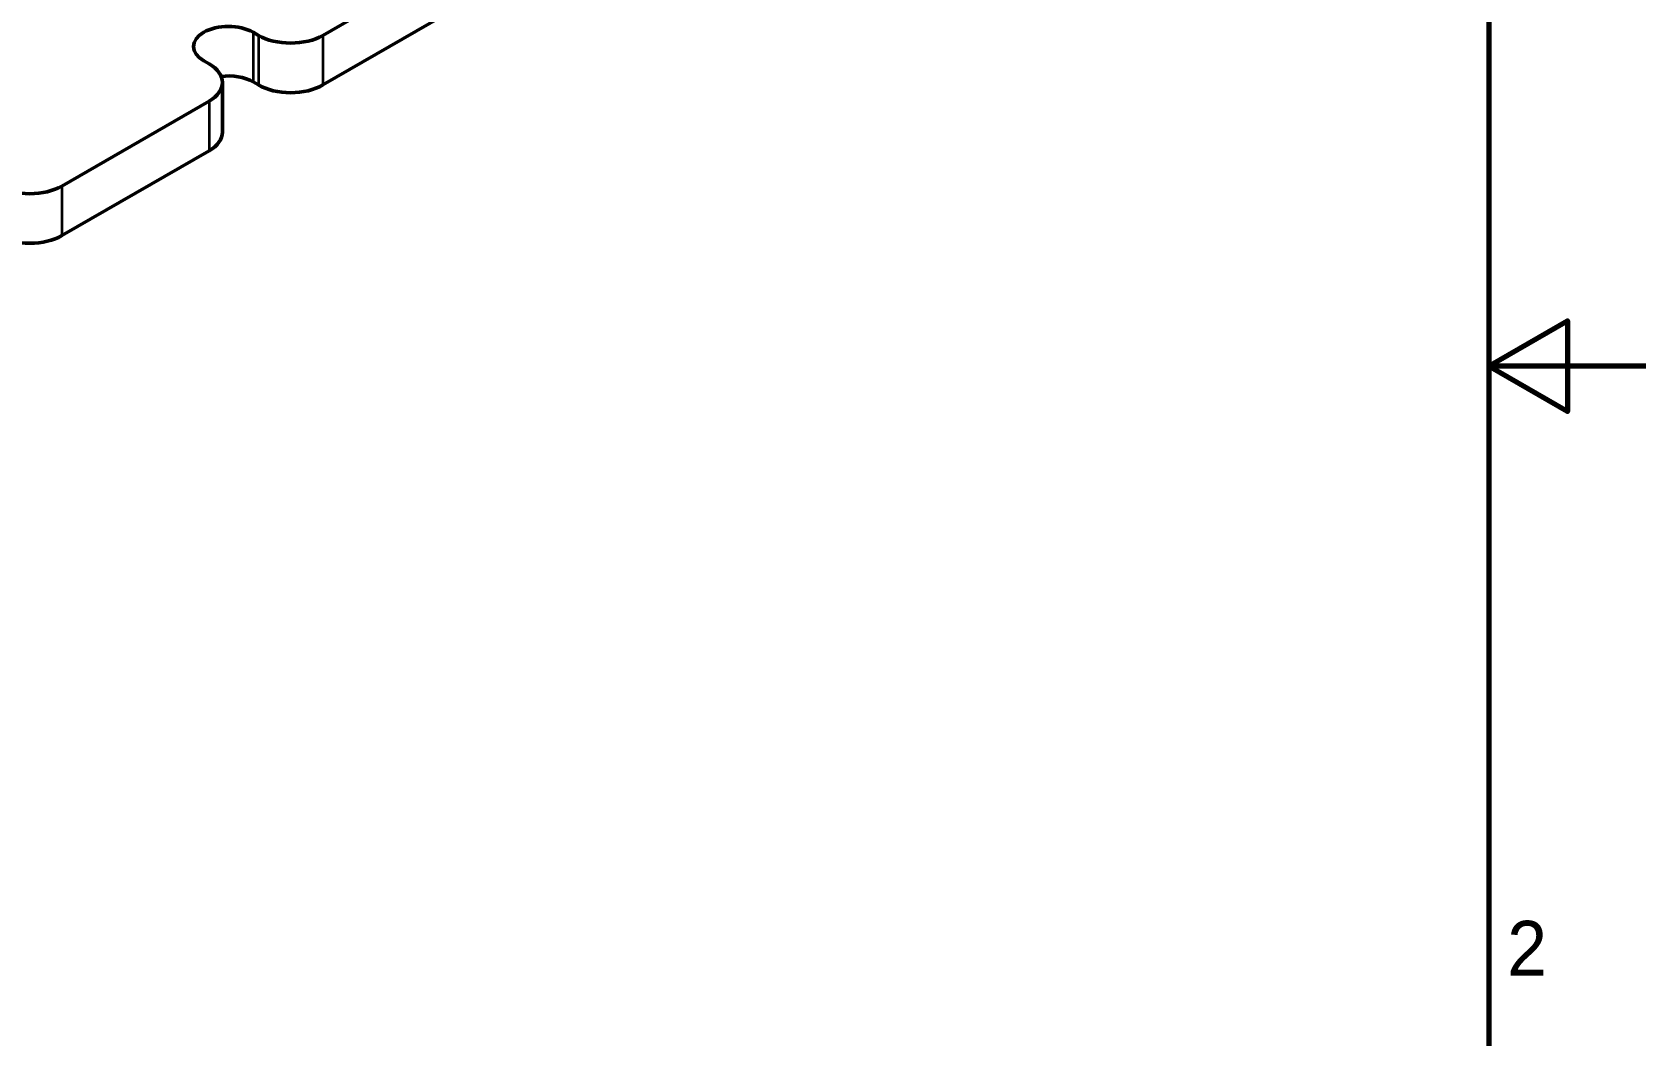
# Model space of a CAD drawing. Header units: millimetres. Extents: x 29 to 1149, y -40 to 354.
# Drawn here: x 356.1 to 462.4, y 157 to 223.1 of the extents above; entities that cross this region are included whole.
import ezdxf

# ---------------------------------------------------------------- set-up
doc = ezdxf.new("R2010")
doc.units = ezdxf.units.MM
doc.header["$LTSCALE"] = 1.2
doc.layers.get('0').update_dxf_attribs({"lineweight": 25})
for name, color, linetype, lineweight in [('경계(ISO)', 7, 'Continuous', 70), ('외형선(ISO)', 7, 'Continuous', 50), ('좁은 외형선(ISO)', 7, 'Continuous', 35)]:
    doc.layers.add(name, color=color, linetype=linetype, lineweight=lineweight)
doc.styles.get("Standard").update_dxf_attribs({"font": ''})
doc.styles.get('Standard').set_extended_font_data('Gulim')

# ---------------------------------------------------------------- blocks, each defined once
blk = doc.blocks.new('경계 Default Border')
at = {"layer": '경계(ISO)', "flags": 128}
for points in [[(10, 10), (10, 287), (410, 287), (410, 10), (10, 10)], [(420, 148.5), (410, 148.5), (415, 151.39), (415, 145.61), (410, 148.5)]]:
    blk.add_lwpolyline(points, dxfattribs=at)
at = {"layer": '경계(ISO)', "insert": (411.16, 109.62), "char_height": 3.5, "attachment_point": 7}
blk.add_mtext('2', dxfattribs=at)

msp = doc.modelspace()

# ---------------------------------------------------------------- linework, layer by layer
at = {"layer": '외형선(ISO)', "color": 7}
for p, q in [((396.724, 235.2822), (375.228, 222.8715)), ((396.724, 232.0162), (375.228, 219.6055)), ((370.6318, 223.0756), (370.9853, 222.8715)), ((367.7327, 220.9935), (367.3791, 221.1977)), ((368.6113, 216.5028), (368.6113, 219.7688)), ((370.9853, 219.6055), (370.6318, 219.8096)), ((367.7327, 218.544), (358.0453, 212.951)), ((367.7327, 215.2781), (358.0453, 209.6851))]:
    msp.add_line(p, q, dxfattribs=at)
for centre, major_axis, start_param, end_param in [((369.0054, 222.1366), (-2.3, 0), 3.92699082, 7.06858347), ((373.1067, 224.0962), (-3, 0), 0.78539816, 2.35619449), ((365.6113, 219.7688), (3, 0), 5.49778714, 7.06858347), ((369.0054, 218.8706), (-2.3, 0), 3.92699082, 4.92069325), ((373.1067, 220.8302), (-3, 0), 0.78539816, 2.35619449), ((365.6113, 216.5028), (3, 0), 5.49778714, 6.28318531), ((355.924, 214.1758), (-3, 0), 0.78539816, 2.35619449), ((355.924, 210.9098), (-3, 0), 0.78539816, 2.35619449)]:
    msp.add_ellipse(centre, major_axis=major_axis, ratio=0.57735027, start_param=start_param, end_param=end_param, dxfattribs=at)
at = {"layer": '좁은 외형선(ISO)', "color": 7}
for p, q in [((370.6318, 223.0756), (370.6318, 219.8096)), ((370.9853, 222.8715), (370.9853, 219.6055)), ((375.228, 222.8715), (375.228, 219.6055)), ((367.7327, 218.544), (367.7327, 215.2781)), ((358.0453, 212.951), (358.0453, 209.6851))]:
    msp.add_line(p, q, dxfattribs=at)

# ---------------------------------------------------------------- block references
at = {"color": 7, "xscale": 1.03275, "yscale": 1.03275, "zscale": 1.03275}
msp.add_blockref('경계 Default Border', (28.6245, 47.7246), dxfattribs=at)

doc.saveas('drawing.dxf')
